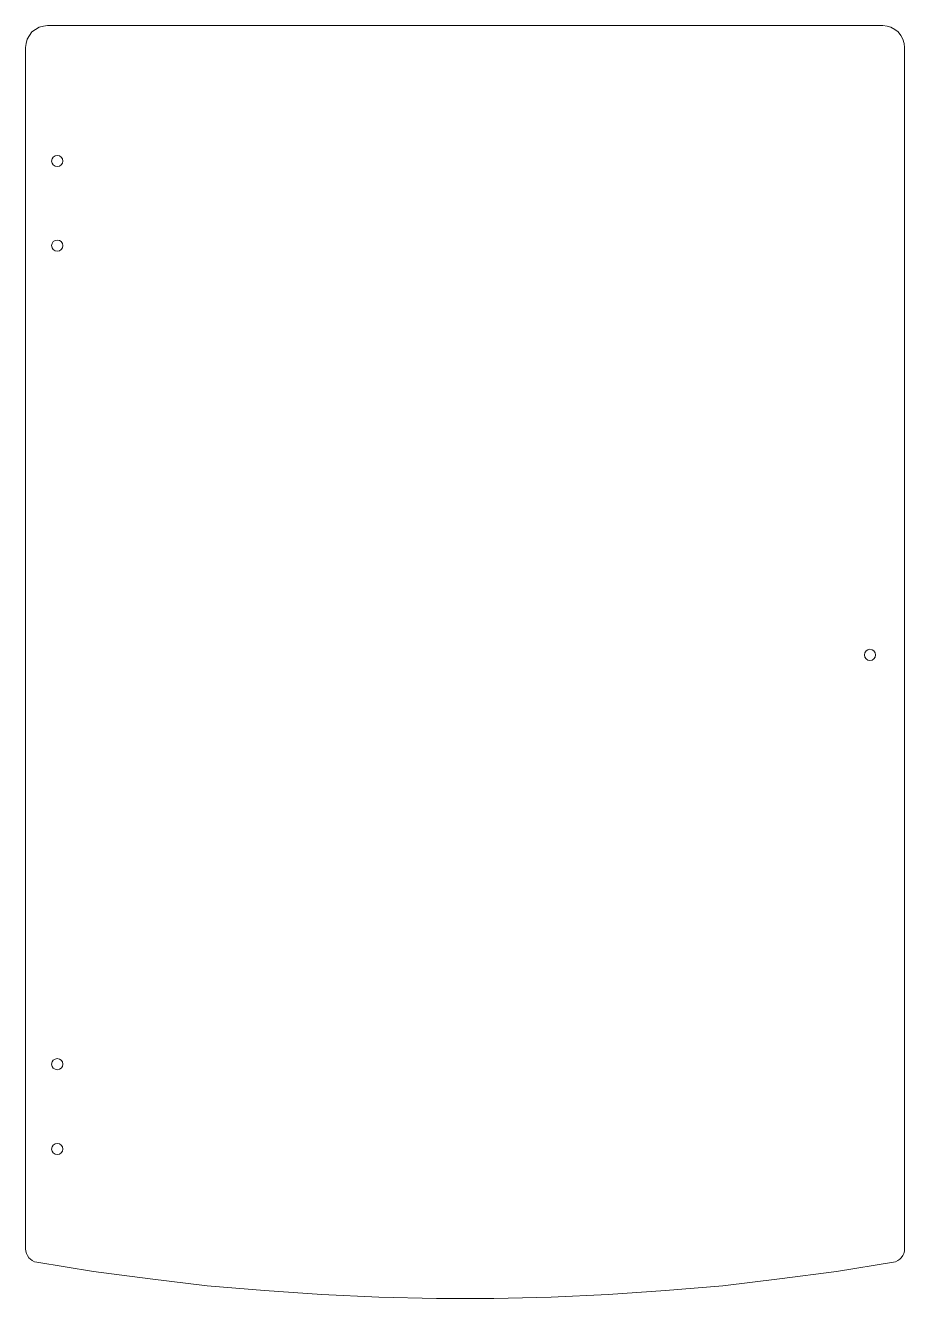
# Model space of a CAD drawing. Header units: millimetres. Extents: x 44 to 304, y -61 to 315.
import ezdxf

# ---------------------------------------------------------------- set-up
doc = ezdxf.new("R2010")
doc.units = ezdxf.units.MM

msp = doc.modelspace()

# ---------------------------------------------------------------- linework, layer by layer
at = {"color": 7, "linetype": 'Continuous', "lineweight": 15}
for p, q in [((45.36, 311.97), (44.73, 310.91)), ((46.1, 313.03), (45.36, 311.97)), ((47.16, 313.77), (46.1, 313.03)), ((48.22, 314.4), (47.16, 313.77)), ((49.48, 314.72), (48.22, 314.4)), ((50.75, 314.93), (49.48, 314.72)), ((297.25, 314.93), (50.75, 314.93)), ((298.52, 314.72), (297.25, 314.93)), ((299.68, 314.4), (298.52, 314.72)), ((300.84, 313.77), (299.68, 314.4)), ((301.79, 313.03), (300.84, 313.77)), ((302.64, 311.97), (301.79, 313.03)), ((303.16, 310.91), (302.64, 311.97)), ((44.41, 309.65), (44.2, 308.38)), ((44.2, 308.38), (44.2, -46.16)), ((44.73, 310.91), (44.41, 309.65)), ((303.59, 309.65), (303.16, 310.91)), ((303.59, 309.65), (303.69, 308.38)), ((303.69, -46.89), (303.69, 308.38)), ((44.2, -46.16), (44.31, -46.89)), ((44.31, -46.89), (44.52, -47.53)), ((44.52, -47.53), (44.84, -48.16)), ((44.84, -48.16), (45.15, -48.8)), ((45.15, -48.8), (45.68, -49.22)), ((302.32, -49.22), (302.74, -48.8)), ((302.74, -48.8), (303.16, -48.16)), ((303.16, -48.16), (303.48, -47.53)), ((303.48, -47.53), (303.69, -46.89)), ((45.68, -49.22), (46.21, -49.64)), ((46.21, -49.64), (46.84, -49.96)), ((46.84, -49.96), (47.58, -50.06)), ((47.58, -50.06), (64.27, -52.81)), ((283.63, -52.81), (300.42, -50.06)), ((300.42, -50.06), (301.05, -49.96)), ((301.05, -49.96), (301.69, -49.64)), ((301.69, -49.64), (302.32, -49.22)), ((64.27, -52.81), (81.06, -55.03)), ((81.06, -55.03), (97.85, -57.04)), ((250.04, -57.04), (266.83, -55.03)), ((266.83, -55.03), (283.63, -52.81)), ((97.85, -57.04), (114.75, -58.51)), ((114.75, -58.51), (131.65, -59.68)), ((131.65, -59.68), (148.55, -60.41)), ((199.35, -60.41), (216.25, -59.68)), ((216.25, -59.68), (233.14, -58.51)), ((233.14, -58.51), (250.04, -57.04)), ((148.55, -60.41), (165.55, -60.84)), ((165.55, -60.84), (182.45, -60.84)), ((182.45, -60.84), (199.35, -60.41))]:
    msp.add_line(p, q, dxfattribs=at)
for centre in [(53.58, 274.91), (53.58, 249.95), (293.49, 129.14), (53.58, 8.34), (53.58, -16.71)]:
    msp.add_circle(centre, 1.65, dxfattribs=at)

doc.saveas('drawing.dxf')
